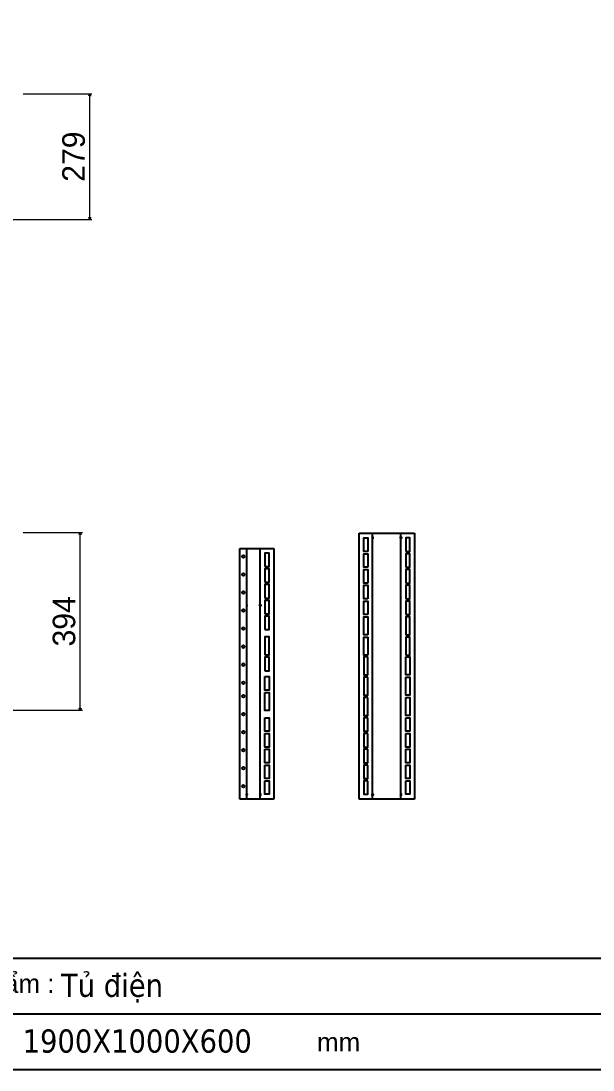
# Model space of a CAD drawing. Header units: millimetres. Extents: x 0 to 6126, y 0 to 4331.
# Drawn here: x 2194 to 3464, y 0 to 2329 of the extents above; entities that cross this region are included whole.
import ezdxf
from ezdxf.enums import TextEntityAlignment as Align

# ---------------------------------------------------------------- set-up
doc = ezdxf.new("R2010")
doc.units = ezdxf.units.MM
doc.layers.add('CNC', color=7, linetype='Continuous')
doc.layers.add('DIM', color=253, linetype='Continuous')
doc.styles.add('Arial', font='arial.ttf')
doc.styles.add('Tahoma (Input Text)', font='tahoma.ttf')
doc.dimstyles.new('CNC', dxfattribs={"dimtxt": 50, "dimasz": 5, "dimexe": 5, "dimexo": 15, "dimgap": 10, "dimtad": 1, "dimdec": 0, "dimtxsty": 'Standard', "dimblk": 'OPEN30', "dimcen": 10, "dimclrd": 5, "dimclre": 5, "dimclrt": 3, "dimazin": 3, "dimtfac": 1, "dimtdec": 0, "dimtmove": 0, "dimatfit": 3, "dimldrblk": 'ARCHTICK', "dimlwd": 9, "dimlwe": 9})

# ---------------------------------------------------------------- blocks, each defined once
blk = doc.blocks.new('*D19')
at = {"color": 0, "linetype": 'ByBlock', "lineweight": -2}
for p, q in [((2323.6, 1188.1), (2325, 1193.1)), ((2325, 1193.1), (2326.3, 1188.1)), ((2325, 1193.1), (2325, 1188.1)), ((2325, 799.1), (2323.6, 804.1)), ((2326.3, 804.1), (2325, 799.1)), ((2325, 799.1), (2325, 804.1))]:
    blk.add_line(p, q, dxfattribs=at)
at = {"layer": 'Defpoints', "color": 0, "ltscale": 3, "transparency": 16777216}
for p in [(2183.1, 1193.1), (2325, 1193.1), (2143.1, 799.1)]:
    blk.add_point(p, dxfattribs=at)
at = {"layer": 'DIM', "color": 5, "lineweight": 9, "ltscale": 3, "transparency": 16777216}
for p, q in [((2198.1, 1193.1), (2330, 1193.1)), ((2325, 804.1), (2325, 1188.1)), ((2158.1, 799.1), (2330, 799.1))]:
    blk.add_line(p, q, dxfattribs=at)
at = {"layer": 'DIM', "color": 3, "ltscale": 3, "transparency": 16777216, "insert": (2289.4, 996.1), "char_height": 50, "attachment_point": 5, "rotation": 90}
blk.add_mtext('394', dxfattribs=at)
blk = doc.blocks.new('_ArchTick')
at = {"color": 0, "const_width": 0.15}
blk.add_lwpolyline([(-0.5, -0.5), (0.5, 0.5)], dxfattribs=at)
blk = doc.blocks.new('_Open30')
at = {"color": 0, "linetype": 'ByBlock', "lineweight": -2}
for p, q in [((-1, 0.27), (0, 0)), ((0, 0), (-1, -0.27)), ((0, 0), (-1, 0))]:
    blk.add_line(p, q, dxfattribs=at)
blk = doc.blocks.new('*D24')
at = {"color": 0, "linetype": 'ByBlock', "lineweight": -2}
for p, q in [((2344.8, 2162.2), (2346.1, 2167.2)), ((2346.1, 2167.2), (2347.4, 2162.2)), ((2346.1, 2167.2), (2346.1, 2162.2)), ((2346.1, 1888.2), (2344.8, 1893.2)), ((2347.4, 1893.2), (2346.1, 1888.2)), ((2346.1, 1888.2), (2346.1, 1893.2))]:
    blk.add_line(p, q, dxfattribs=at)
at = {"layer": 'Defpoints', "color": 0, "ltscale": 3, "transparency": 16777216}
for p in [(2183.1, 2167.2), (2346.1, 2167.2), (1898.6, 1888.2)]:
    blk.add_point(p, dxfattribs=at)
at = {"layer": 'DIM', "color": 5, "lineweight": 9, "ltscale": 3, "transparency": 16777216}
for p, q in [((2198.1, 2167.2), (2351.1, 2167.2)), ((2346.1, 1893.2), (2346.1, 2162.2)), ((1913.6, 1888.2), (2351.1, 1888.2))]:
    blk.add_line(p, q, dxfattribs=at)
at = {"layer": 'DIM', "color": 3, "ltscale": 3, "transparency": 16777216, "insert": (2310.6, 2027.7), "char_height": 50, "attachment_point": 5, "rotation": 90}
blk.add_mtext('279', dxfattribs=at)
blk = doc.blocks.new('f3daunguoc')
at = {"layer": 'CNC', "color": 2, "lineweight": -3}
blk.add_circle((0, 0), 1.5, dxfattribs=at)
blk = doc.blocks.new('f2dauxuoi')
at = {"layer": 'CNC', "color": 2, "lineweight": -3}
blk.add_circle((0, 0), 1, dxfattribs=at)
blk = doc.blocks.new('khungtenAsean2')
at = {"color": 7}
for p, q in [((2970, -1980), (0, -1980)), ((2020, -2040), (0, -2040))]:
    blk.add_line(p, q, dxfattribs=at)
blk.add_lwpolyline([(0, 0), (2970, 0), (2970, -2100), (0, -2100)], close=True, dxfattribs=at)
at = {"color": 2, "char_height": 20, "width": 917.634, "attachment_point": 4, "style": 'Arial'}
for s, insert in [('  Tên sản phẩm :', (890, -2010)), ('mm', (1382.3, -2070))]:
    blk.add_mtext(s, dxfattribs=dict(at, insert=insert))
at = {"color": 1, "style": 'Tahoma (Input Text)', "flags": 8}
for tag, p in [('#01', (137.1, -2021.3)), ('#03', (506.6, -2019.3)), ('#05', (1106.6, -2021.3)), ('#07', (1834.7, -2021.3)), ('#09', (2146.7, -2021.3)), ('#02', (98.5, -2081.3)), ('#04', (486.1, -2081.3)), ('#06', (1065.3, -2081.3)), ('#08', (1817.4, -2081.3)), ('#10', (2146.7, -2081.3))]:
    blk.add_attdef(tag, p, '', height=25, dxfattribs=at)
blk.add_attdef('#11', text='', height=25, dxfattribs=at).set_placement((2915, -2067.3), align=Align.CENTER)

msp = doc.modelspace()

# ---------------------------------------------------------------- linework, layer by layer
at = {"color": 7}
for p, q in [((2944.5, 1191.6), (3067.5, 1191.6)), ((2944.5, 601.6), (2944.5, 1191.6)), ((2974.5, 601.6), (2974.5, 1191.6)), ((3037.5, 601.6), (3037.5, 1191.6)), ((3067.5, 1191.6), (3067.5, 601.6)), ((2679.9, 1158.1), (2754.9, 1158.1)), ((2679.9, 601.6), (2679.9, 1158.1)), ((2694.9, 601.6), (2694.9, 1158.1)), ((2724.9, 601.6), (2724.9, 1158.1)), ((2754.9, 1158.1), (2754.9, 601.6)), ((2754.9, 601.6), (2679.9, 601.6)), ((3067.5, 601.6), (2944.5, 601.6))]:
    msp.add_line(p, q, dxfattribs=at)
at = {"color": 2}
for points in [[(2964, 1151.2), (2955, 1151.2), (2955, 1181.2), (2964, 1181.2)], [(3048, 1151.2), (3057, 1151.2), (3057, 1181.2), (3048, 1181.2)], [(2735.4, 1117.7), (2744.4, 1117.7), (2744.4, 1147.7), (2735.4, 1147.7)], [(2964, 1116.2), (2955, 1116.2), (2955, 1146.2), (2964, 1146.2)], [(3048, 1116.2), (3057, 1116.2), (3057, 1146.2), (3048, 1146.2)], [(2735.4, 1082.7), (2744.4, 1082.7), (2744.4, 1112.7), (2735.4, 1112.7)], [(2964, 1081.2), (2955, 1081.2), (2955, 1111.2), (2964, 1111.2)], [(3048, 1081.2), (3057, 1081.2), (3057, 1111.2), (3048, 1111.2)], [(2735.4, 1047.7), (2744.4, 1047.7), (2744.4, 1077.7), (2735.4, 1077.7)], [(2964, 1046.2), (2955, 1046.2), (2955, 1076.2), (2964, 1076.2)], [(3048, 1046.2), (3057, 1046.2), (3057, 1076.2), (3048, 1076.2)], [(2735.4, 1012.7), (2744.4, 1012.7), (2744.4, 1042.7), (2735.4, 1042.7)], [(2964, 1011.2), (2955, 1011.2), (2955, 1041.2), (2964, 1041.2)], [(3048, 1011.2), (3057, 1011.2), (3057, 1041.2), (3048, 1041.2)], [(2735.4, 977.7), (2744.4, 977.7), (2744.4, 1007.7), (2735.4, 1007.7)], [(2964, 966.2), (2955, 966.2), (2955, 1006.2), (2964, 1006.2)], [(3048, 966.2), (3057, 966.2), (3057, 1006.2), (3048, 1006.2)], [(2735.4, 921.4), (2744.4, 921.4), (2744.4, 961.4), (2735.4, 961.4)], [(2964, 921.2), (2955, 921.2), (2955, 961.2), (2964, 961.2)], [(3048, 921.2), (3057, 921.2), (3057, 961.2), (3048, 961.2)], [(2735.4, 886.4), (2744.4, 886.4), (2744.4, 916.4), (2735.4, 916.4)], [(2964, 917.1), (2955, 917.1), (2955, 877.1), (2964, 877.1)], [(3048, 917.1), (3057, 917.1), (3057, 877.1), (3048, 877.1)], [(2735.4, 873.4), (2744.4, 873.4), (2744.4, 843.4), (2735.4, 843.4)], [(2964, 872.1), (2955, 872.1), (2955, 832.1), (2964, 832.1)], [(3048, 872.1), (3057, 872.1), (3057, 832.1), (3048, 832.1)], [(2735.4, 838.4), (2744.4, 838.4), (2744.4, 798.4), (2735.4, 798.4)], [(2964, 827.1), (2955, 827.1), (2955, 787.1), (2964, 787.1)], [(3048, 827.1), (3057, 827.1), (3057, 787.1), (3048, 787.1)], [(2735.4, 782.1), (2744.4, 782.1), (2744.4, 752.1), (2735.4, 752.1)], [(2964, 782.1), (2955, 782.1), (2955, 752.1), (2964, 752.1)], [(3048, 782.1), (3057, 782.1), (3057, 752.1), (3048, 752.1)], [(2735.4, 747.1), (2744.4, 747.1), (2744.4, 717.1), (2735.4, 717.1)], [(2964, 747.1), (2955, 747.1), (2955, 717.1), (2964, 717.1)], [(3048, 747.1), (3057, 747.1), (3057, 717.1), (3048, 717.1)], [(2735.4, 712.1), (2744.4, 712.1), (2744.4, 682.1), (2735.4, 682.1)], [(2964, 712.1), (2955, 712.1), (2955, 682.1), (2964, 682.1)], [(3048, 712.1), (3057, 712.1), (3057, 682.1), (3048, 682.1)], [(2735.4, 677.1), (2744.4, 677.1), (2744.4, 647.1), (2735.4, 647.1)], [(2964, 677.1), (2955, 677.1), (2955, 647.1), (2964, 647.1)], [(3048, 677.1), (3057, 677.1), (3057, 647.1), (3048, 647.1)], [(2735.4, 642.1), (2744.4, 642.1), (2744.4, 612.1), (2735.4, 612.1)], [(2964, 642.1), (2955, 642.1), (2955, 612.1), (2964, 612.1)], [(3048, 642.1), (3057, 642.1), (3057, 612.1), (3048, 612.1)]]:
    msp.add_lwpolyline(points, close=True, dxfattribs=at)
for centre in [(2687.4, 1139.9), (2687.4, 1099.9), (2687.4, 1059.9), (2687.4, 1019.9), (2687.4, 979.9), (2687.4, 939.9), (2687.4, 899.9), (2687.4, 859.9), (2687.4, 829.9), (2687.4, 789.9), (2687.4, 749.9), (2687.4, 709.9), (2687.4, 669.9), (2687.4, 629.9)]:
    msp.add_circle(centre, 3, dxfattribs=at)

# ---------------------------------------------------------------- block references
at = {"color": 7}
ref = msp.add_blockref('khungtenAsean2', (0, 4331.3), dxfattribs=dict(at, xscale=2.0625, yscale=2.0625, zscale=2.0625))
ref.add_attrib('#06', '1900X1000X600', (2197.2, 38.6), dxfattribs={"color": 1, "height": 51.562, "style": 'Tahoma (Input Text)'})
ref.add_attrib('#05', 'Tủ điện', (2282.4, 162.4), dxfattribs={"color": 1, "height": 51.56, "style": 'Tahoma (Input Text)'})
at = {"lineweight": -3, "xscale": -1}
for p, rotation in [((2974.5, 1181.6), 90), ((2724.9, 611.6), 270), ((3037.5, 611.6), 270)]:
    msp.add_blockref('f3daunguoc', p, dxfattribs=dict(at, rotation=rotation))
at = {"lineweight": -3}
for name, p, rotation in [('f3daunguoc', (3037.5, 1181.6), 270), ('f3daunguoc', (2724.9, 1031.6), 270), ('f2dauxuoi', (2694.9, 611.6), 180), ('f3daunguoc', (2974.5, 611.6), 90)]:
    msp.add_blockref(name, p, dxfattribs=dict(at, rotation=rotation))
at = {"lineweight": -3, "xscale": -1}
msp.add_blockref('f2dauxuoi', (2694.9, 1031.6), dxfattribs=at)

# ---------------------------------------------------------------- dimensions: what is measured, and where the dimension line sits
at = {"layer": 'DIM', "color": 7, "ltscale": 3}
for base, p1, p2, picture, middle in [((2346.1, 2167.2), (1898.6, 1888.2), (2183.1, 2167.2), '*D24', (2310.6, 2027.7)), ((2325, 1193.1), (2143.1, 799.1), (2183.1, 1193.1), '*D19', (2289.4, 996.1))]:
    dim = msp.add_linear_dim(base=base, p1=p1, p2=p2, angle=90, dimstyle='CNC', dxfattribs=at)
    dim.commit()
    dim.dimension.update_dxf_attribs({"geometry": picture, "text_midpoint": middle})

doc.saveas('drawing.dxf')
